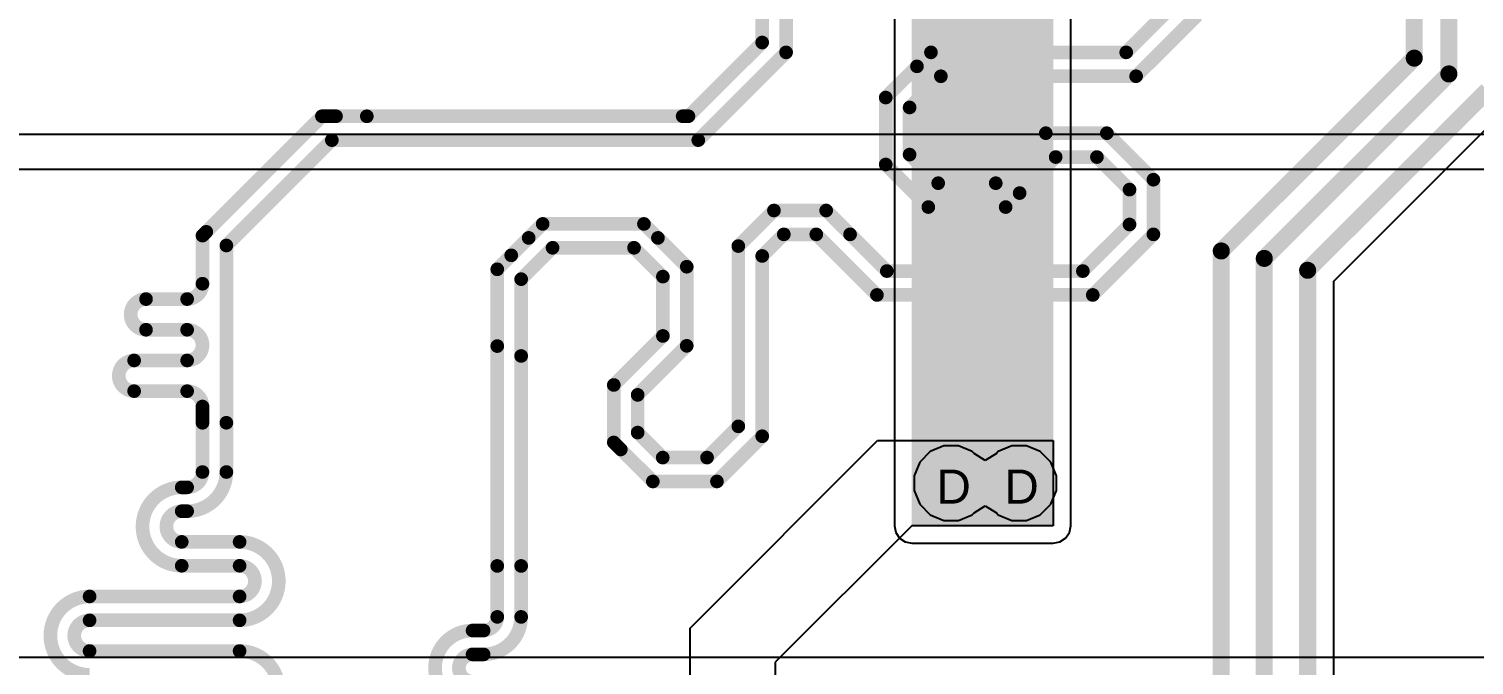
# Model space of a CAD drawing. Header units: inches. Extents: x 0 to 5032, y 0 to 5323.
# Drawn here: x 141.92 to 163.44, y 94.42 to 103.9 of the extents above; entities that cross this region are included whole.
import ezdxf

# ---------------------------------------------------------------- set-up
doc = ezdxf.new("R2010")
doc.units = ezdxf.units.IN
for name, color, linetype in [('Bottom Layer', 5, 'Continuous'), ('Bottom Solder', 6, 'Continuous'), ('Drill Drawing', 1, 'Continuous'), ('Layer 1', 16, 'Continuous'), ('Layer 2', 76, 'Continuous'), ('Top Layer', 1, 'Continuous'), ('Top Solder', 216, 'Continuous'), ('Via Holes', 16, 'Continuous')]:
    doc.layers.add(name, color=color, linetype=linetype)
doc.styles.add('Arial', font='', dxfattribs={"height": 0.2})
doc.styles.get('Arial').set_extended_font_data('Arial')

msp = doc.modelspace()

# ---------------------------------------------------------------- hatches: boundary and pattern name
at = {"layer": 'Bottom Layer'}
msp.add_hatch(color=5, dxfattribs=at).paths.add_polyline_path([(155.0670254, 96.49742447999999), (157.1752254, 96.49742447999999), (157.1752254, 108.61322448), (155.0670254, 108.61322448)])
h = msp.add_hatch(color=5, dxfattribs=at)
edge = h.paths.add_edge_path()
edge.add_arc((155.65554086, 97.13242448), 0.2999994, 0, 360)
h = msp.add_hatch(color=5, dxfattribs=at)
edge = h.paths.add_edge_path()
edge.add_arc((156.6672254, 97.13242448), 0.2999994, 0, 360)
at = {"layer": 'Bottom Solder'}
h = msp.add_hatch(color=6, dxfattribs=at)
edge = h.paths.add_edge_path()
edge.add_arc((155.65554086, 97.13242448), 0.4015993999999999, 0, 360)
h = msp.add_hatch(color=6, dxfattribs=at)
edge = h.paths.add_edge_path()
edge.add_arc((156.6672254, 97.13242448), 0.4015993999999999, 0, 360)
at = {"layer": 'Layer 1'}
h = msp.add_hatch(color=16, dxfattribs=at)
edge = h.paths.add_edge_path()
edge.add_arc((155.65554086, 97.13242448), 0.2999994, 0, 360)
h = msp.add_hatch(color=16, dxfattribs=at)
edge = h.paths.add_edge_path()
edge.add_arc((156.6672254, 97.13242448), 0.2999994, 0, 360)
at = {"layer": 'Layer 2'}
h = msp.add_hatch(color=76, dxfattribs=at)
edge = h.paths.add_edge_path()
edge.add_arc((155.65554086, 97.13242448), 0.2999994, 0, 360)
h = msp.add_hatch(color=76, dxfattribs=at)
edge = h.paths.add_edge_path()
edge.add_arc((156.6672254, 97.13242448), 0.2999994, 0, 360)
at = {"layer": 'Top Layer'}
h = msp.add_hatch(color=1, dxfattribs=at)
edge = h.paths.add_edge_path()
edge.add_arc((155.65554086, 97.13242448), 0.2999994, 0, 360)
h = msp.add_hatch(color=1, dxfattribs=at)
edge = h.paths.add_edge_path()
edge.add_arc((156.6672254, 97.13242448), 0.2999994, 0, 360)
at = {"layer": 'Top Solder'}
h = msp.add_hatch(color=216, dxfattribs=at)
edge = h.paths.add_edge_path()
edge.add_arc((155.65554086, 97.13242448), 0.4015993999999999, 0, 360)
h = msp.add_hatch(color=216, dxfattribs=at)
edge = h.paths.add_edge_path()
edge.add_arc((156.6672254, 97.13242448), 0.4015993999999999, 0, 360)
at = {"layer": 'Via Holes'}
h = msp.add_hatch(color=7, dxfattribs=at)
edge = h.paths.add_edge_path()
edge.add_arc((155.65554086, 97.13242448), 0.1499997, 0, 360)
h = msp.add_hatch(color=7, dxfattribs=at)
edge = h.paths.add_edge_path()
edge.add_arc((156.6672254, 97.13242448), 0.1499997, 0, 360)

# ---------------------------------------------------------------- linework, layer by layer
at = {"layer": 'Bottom Layer'}
for p, q in [((154.80804954, 107.10964862), (154.80804954, 96.49742447999999)), ((157.43420126, 96.49742447999999), (157.43420126, 107.10964862)), ((154.80804954, 96.49742447999999), (154.82776248, 96.39831876)), ((157.41448832, 96.39831876), (157.43420126, 96.49742447999999)), ((154.82776248, 96.39831876), (154.88390156, 96.31430064)), ((154.88390156, 96.31430064), (154.96791968, 96.25816156)), ((154.96791968, 96.25816156), (155.0670254, 96.23844862)), ((155.0670254, 96.23844862), (157.1752254, 96.23844862)), ((157.1752254, 96.23844862), (157.27433112, 96.25816156)), ((157.27433112, 96.25816156), (157.35834924, 96.31430064)), ((157.35834924, 96.31430064), (157.41448832, 96.39831876)), ((164.77156022, 94.53542433999999), (120.37845114, 94.53542433999999))]:
    msp.add_line(p, q, dxfattribs=at)
at = {"layer": 'Layer 1'}
for p, q in [((155.3417264, 97.60208318), (155.18588216, 97.44623894)), ((155.54534296, 97.68642387999999), (155.3417264, 97.60208318)), ((155.76573876, 97.68642387999999), (155.54534296, 97.68642387999999)), ((155.96935532, 97.60208318), (155.76573876, 97.68642387999999)), ((155.99544874, 97.57598975999998), (155.96935532, 97.60208318)), ((156.16138186, 97.46946978), (155.99544874, 97.57598975999998)), ((156.32731752, 97.57598975999998), (156.16138186, 97.46946978)), ((156.35341094, 97.60208318), (156.32731752, 97.57598975999998)), ((156.5570275, 97.68642387999999), (156.35341094, 97.60208318)), ((156.7774233, 97.68642387999999), (156.5570275, 97.68642387999999)), ((156.98103986, 97.60208318), (156.7774233, 97.68642387999999)), ((157.1368841, 97.44623894), (156.98103986, 97.60208318)), ((155.18588216, 97.44623894), (155.10154146, 97.24262238)), ((157.2212248, 97.24262238), (157.1368841, 97.44623894)), ((155.10154146, 97.24262238), (155.10154146, 97.02222658)), ((157.2212248, 97.02222658), (157.2212248, 97.24262238)), ((155.10154146, 97.02222658), (155.18588216, 96.81861002)), ((157.1368841, 96.81861002), (157.2212248, 97.02222658)), ((155.18588216, 96.81861002), (155.3417264, 96.66276578)), ((155.3417264, 96.66276578), (155.54534296, 96.57842507999999)), ((155.76573876, 96.57842507999999), (155.96935532, 96.66276578)), ((155.96935532, 96.66276578), (155.99544874, 96.6888592)), ((155.99544874, 96.6888592), (156.1613844, 96.79537918)), ((156.1613844, 96.79537918), (156.32731752, 96.6888592)), ((156.32731752, 96.6888592), (156.35341094, 96.66276578)), ((156.35341094, 96.66276578), (156.5570275, 96.57842507999999)), ((156.7774233, 96.57842507999999), (156.98103986, 96.66276578)), ((156.98103986, 96.66276578), (157.1368841, 96.81861002)), ((155.54534296, 96.57842507999999), (155.76573876, 96.57842507999999)), ((156.5570275, 96.57842507999999), (156.7774233, 96.57842507999999))]:
    msp.add_line(p, q, dxfattribs=at)
at = {"layer": 'Layer 2'}
for p, q in [((168.91, 102.32973692), (133.14225594, 102.32973692)), ((133.14225594, 101.8117852), (168.39204828, 101.8117852)), ((155.3417264, 97.60208318), (155.18588216, 97.44623894)), ((155.54534296, 97.68642387999999), (155.3417264, 97.60208318)), ((155.76573876, 97.68642387999999), (155.54534296, 97.68642387999999)), ((155.96935532, 97.60208318), (155.76573876, 97.68642387999999)), ((155.99544874, 97.57598975999998), (155.96935532, 97.60208318)), ((156.16138186, 97.46946978), (155.99544874, 97.57598975999998)), ((156.32731752, 97.57598975999998), (156.16138186, 97.46946978)), ((156.35341094, 97.60208318), (156.32731752, 97.57598975999998)), ((156.5570275, 97.68642387999999), (156.35341094, 97.60208318)), ((156.7774233, 97.68642387999999), (156.5570275, 97.68642387999999)), ((156.98103986, 97.60208318), (156.7774233, 97.68642387999999)), ((157.1368841, 97.44623894), (156.98103986, 97.60208318)), ((155.18588216, 97.44623894), (155.10154146, 97.24262238)), ((157.2212248, 97.24262238), (157.1368841, 97.44623894)), ((155.10154146, 97.24262238), (155.10154146, 97.02222658)), ((157.2212248, 97.02222658), (157.2212248, 97.24262238)), ((155.10154146, 97.02222658), (155.18588216, 96.81861002)), ((157.1368841, 96.81861002), (157.2212248, 97.02222658)), ((155.18588216, 96.81861002), (155.3417264, 96.66276578)), ((155.3417264, 96.66276578), (155.54534296, 96.57842507999999)), ((155.76573876, 96.57842507999999), (155.96935532, 96.66276578)), ((155.96935532, 96.66276578), (155.99544874, 96.6888592)), ((155.99544874, 96.6888592), (156.1613844, 96.79537918)), ((156.1613844, 96.79537918), (156.32731752, 96.6888592)), ((156.32731752, 96.6888592), (156.35341094, 96.66276578)), ((156.35341094, 96.66276578), (156.5570275, 96.57842507999999)), ((156.7774233, 96.57842507999999), (156.98103986, 96.66276578)), ((156.98103986, 96.66276578), (157.1368841, 96.81861002)), ((155.54534296, 96.57842507999999), (155.76573876, 96.57842507999999)), ((156.5570275, 96.57842507999999), (156.7774233, 96.57842507999999))]:
    msp.add_line(p, q, dxfattribs=at)
at = {"layer": 'Top Layer'}
for p, q in [((161.35137402, 100.14423202), (163.91840216, 102.71126016)), ((161.35137402, 88.59586039999999), (161.35137402, 100.14423202)), ((151.76502286, 94.9734194), (154.55902286, 97.76742447999999)), ((154.55902286, 97.76742447999999), (157.1752254, 97.76742447999999)), ((157.1752254, 97.76742447999999), (157.1752254, 96.49742194)), ((155.06701524, 96.49742194), (153.0350254, 94.46541939999999)), ((157.1752254, 96.49742194), (155.06701524, 96.49742194)), ((151.7650254, 87.65644648), (151.76502286, 94.9734194)), ((153.0350254, 94.46541939999999), (153.0350254, 87.4775238))]:
    msp.add_line(p, q, dxfattribs=at)
for points in [[(162.55056136, 103.46673744, 0.254, 0.254, 0), (162.55056136, 113.35356044, 0.254, 0.254, 0)], [(163.06618136, 103.23130992, 0.254, 0.254, 0), (163.06618136, 113.0173, 0.254, 0.254, 0)], [(152.84020232, 103.69949542, 0.2032, 0.2032, 0), (152.84020232, 105.52769598, 0.2032, 0.2032, 0)], [(153.19580232, 103.55220336, 0.2032, 0.2032, 0), (153.19580232, 105.52769344, 0.2032, 0.2032, 0)], [(158.26100428, 103.55220336, 0.2032, 0.2032, 0), (158.9613026, 104.25250168, 0.2032, 0.2032, 0)], [(158.40829634, 103.19660336, 0.2032, 0.2032, 0), (159.3169026, 104.10520962, 0.2032, 0.2032, 0)], [(151.741505, 102.6007981, 0.2032, 0.2032, 0), (152.84020232, 103.69949542, 0.2032, 0.2032, 0)], [(151.88824842, 102.24464946, 0.2032, 0.2032, 0), (153.19580232, 103.55220336, 0.2032, 0.2032, 0)], [(155.1448891, 103.34389542, 0.2032, 0.2032, 0), (155.35319704, 103.55220336, 0.2032, 0.2032, 0)], [(155.35319704, 103.55220336, 0.2032, 0.2032, 0), (158.26100428, 103.55220336, 0.2032, 0.2032, 0)], [(159.67660216, 100.59277824, 0.254, 0.254, 0), (162.55056136, 103.46673744, 0.254, 0.254, 0)], [(154.67964238, 102.87864616, 0.2032, 0.2032, 0), (155.1448891, 103.34389288, 0.2032, 0.2032, 0)], [(155.1448891, 103.34389288, 0.2032, 0.2032, 0), (155.1448891, 103.34389542, 0.2032, 0.2032, 0)], [(160.3169768, 100.48210536, 0.254, 0.254, 0), (163.06618136, 103.23130992, 0.254, 0.254, 0)], [(155.03524238, 102.7313541, 0.2032, 0.2032, 0), (155.5004891, 103.19660082, 0.2032, 0.2032, 0)], [(155.5004891, 103.19660082, 0.2032, 0.2032, 0), (155.5004891, 103.19660336, 0.2032, 0.2032, 0)], [(155.5004891, 103.19660336, 0.2032, 0.2032, 0), (158.40829634, 103.19660336, 0.2032, 0.2032, 0)], [(160.96290896, 100.30513848, 0.254, 0.254, 0), (163.6437164, 102.98594592, 0.254, 0.254, 0)], [(154.67964238, 101.8815209, 0.2032, 0.2032, 0), (154.67964238, 102.87864616, 0.2032, 0.2032, 0)], [(144.56142538, 100.877878, 0.2032, 0.2032, 0), (146.28379684, 102.60024946, 0.2032, 0.2032, 0)], [(146.28379684, 102.60024946, 0.2032, 0.2032, 0), (146.49360592, 102.6002647, 0.2032, 0.2032, 0)], [(146.49360592, 102.6002647, 0.2032, 0.2032, 0), (146.95223594, 102.6003028, 0.2032, 0.2032, 0)], [(146.95223594, 102.6003028, 0.2032, 0.2032, 0), (151.65513992, 102.60078794, 0.2032, 0.2032, 0)], [(151.65513992, 102.60078794, 0.2032, 0.2032, 0), (151.741505, 102.6007981, 0.2032, 0.2032, 0)], [(155.03524238, 102.02881296, 0.2032, 0.2032, 0), (155.03524238, 102.7313541, 0.2032, 0.2032, 0)], [(156.3182548, 101.60282702, 0.2032, 0.2032, 0), (157.06338666, 102.34795888, 0.2032, 0.2032, 0)], [(157.06338666, 102.34795888, 0.2032, 0.2032, 0), (157.97233836, 102.34795888, 0.2032, 0.2032, 0)], [(157.97233836, 102.34795888, 0.2032, 0.2032, 0), (158.66580408, 101.65449316, 0.2032, 0.2032, 0)], [(144.86056626, 100.67412428, 0.2032, 0.2032, 0), (146.4310889, 102.24464692, 0.2032, 0.2032, 0)], [(146.4310889, 102.24464692, 0.2032, 0.2032, 0), (146.4310889, 102.24464946, 0.2032, 0.2032, 0)], [(146.4310889, 102.24464946, 0.2032, 0.2032, 0), (151.88824842, 102.24464946, 0.2032, 0.2032, 0)], [(155.03524238, 102.02881296, 0.2032, 0.2032, 0), (155.46123086, 101.60282448, 0.2032, 0.2032, 0)], [(156.6738548, 101.45553496, 0.2032, 0.2032, 0), (157.21067872, 101.99235888, 0.2032, 0.2032, 0)], [(157.21067872, 101.99235888, 0.2032, 0.2032, 0), (157.8250463, 101.99235888, 0.2032, 0.2032, 0)], [(157.8250463, 101.99235888, 0.2032, 0.2032, 0), (158.31020408, 101.5072011, 0.2032, 0.2032, 0)], [(154.67964238, 101.8815209, 0.2032, 0.2032, 0), (155.3139388, 101.24722448, 0.2032, 0.2032, 0)], [(155.46123086, 101.60282448, 0.2032, 0.2032, 0), (156.3182548, 101.60282448, 0.2032, 0.2032, 0)], [(156.3182548, 101.60282448, 0.2032, 0.2032, 0), (156.3182548, 101.60282702, 0.2032, 0.2032, 0)], [(158.31020408, 100.98753234, 0.2032, 0.2032, 0), (158.31020408, 101.5072011, 0.2032, 0.2032, 0)], [(158.66580408, 100.84024028, 0.2032, 0.2032, 0), (158.66580408, 101.65449316, 0.2032, 0.2032, 0)], [(156.46554686, 101.24722448, 0.2032, 0.2032, 0), (156.6738548, 101.45553242, 0.2032, 0.2032, 0)], [(156.6738548, 101.45553242, 0.2032, 0.2032, 0), (156.6738548, 101.45553496, 0.2032, 0.2032, 0)], [(152.48460232, 100.66571942, 0.2032, 0.2032, 0), (153.01472826, 101.19584536, 0.2032, 0.2032, 0)], [(153.01472826, 101.19584536, 0.2032, 0.2032, 0), (153.7929995, 101.19584536, 0.2032, 0.2032, 0)], [(153.7929995, 101.19584536, 0.2032, 0.2032, 0), (154.14860712, 100.84023774, 0.2032, 0.2032, 0)], [(155.3139388, 101.24722448, 0.2032, 0.2032, 0), (156.46554686, 101.24722448, 0.2032, 0.2032, 0)], [(144.50496372, 100.82141634, 0.2032, 0.2032, 0), (144.56142538, 100.877878, 0.2032, 0.2032, 0)], [(149.36271118, 100.78746924, 0.2032, 0.2032, 0), (149.57101912, 100.99577718, 0.2032, 0.2032, 0)], [(149.57101912, 100.99577718, 0.2032, 0.2032, 0), (151.07892568, 100.99577718, 0.2032, 0.2032, 0)], [(151.07892568, 100.99577718, 0.2032, 0.2032, 0), (151.28723362, 100.78746924, 0.2032, 0.2032, 0)], [(152.84020232, 100.51842736, 0.2032, 0.2032, 0), (153.16202032, 100.84024536, 0.2032, 0.2032, 0)], [(153.16202032, 100.84024536, 0.2032, 0.2032, 0), (153.64570998, 100.84024536, 0.2032, 0.2032, 0)], [(153.64570998, 100.84024536, 0.2032, 0.2032, 0), (154.54872062, 99.93723471999999, 0.2032, 0.2032, 0)], [(154.14860712, 100.84023774, 0.2032, 0.2032, 0), (154.14860966, 100.84023774, 0.2032, 0.2032, 0)], [(154.14860966, 100.84023774, 0.2032, 0.2032, 0), (154.69601268, 100.29283472, 0.2032, 0.2032, 0)], [(157.61550646, 100.29283472, 0.2032, 0.2032, 0), (158.31020408, 100.98753234, 0.2032, 0.2032, 0)], [(157.76279852, 99.93723471999999, 0.2032, 0.2032, 0), (158.66580408, 100.84024028, 0.2032, 0.2032, 0)], [(144.50496372, 100.10422448, 0.2032, 0.2032, 0), (144.50496372, 100.82141634, 0.2032, 0.2032, 0)], [(144.86056372, 98.03242775999999, 0.2032, 0.2032, 0), (144.86056372, 100.67412428, 0.2032, 0.2032, 0)], [(144.86056372, 100.67412428, 0.2032, 0.2032, 0), (144.86056626, 100.67412428, 0.2032, 0.2032, 0)], [(149.10314096, 100.52789648, 0.2032, 0.2032, 0), (149.36271118, 100.7874667, 0.2032, 0.2032, 0)], [(149.25043302, 100.17229648, 0.2032, 0.2032, 0), (149.71831118, 100.64017464, 0.2032, 0.2032, 0)], [(149.36271118, 100.7874667, 0.2032, 0.2032, 0), (149.36271118, 100.78746924, 0.2032, 0.2032, 0)], [(149.71831118, 100.64017718, 0.2032, 0.2032, 0), (150.93163362, 100.64017718, 0.2032, 0.2032, 0)], [(149.71831118, 100.64017464, 0.2032, 0.2032, 0), (149.71831118, 100.64017718, 0.2032, 0.2032, 0)], [(150.93163362, 100.64017464, 0.2032, 0.2032, 0), (150.93163362, 100.64017718, 0.2032, 0.2032, 0)], [(150.93163362, 100.64017464, 0.2032, 0.2032, 0), (151.36104856, 100.2107597, 0.2032, 0.2032, 0)], [(151.28723362, 100.7874667, 0.2032, 0.2032, 0), (151.28723362, 100.78746924, 0.2032, 0.2032, 0)], [(151.28723362, 100.7874667, 0.2032, 0.2032, 0), (151.71664856, 100.35805176, 0.2032, 0.2032, 0)], [(152.48460232, 97.9790014, 0.2032, 0.2032, 0), (152.48460232, 100.66571942, 0.2032, 0.2032, 0)], [(148.89483048, 100.31958854, 0.2032, 0.2032, 0), (149.10313842, 100.52789648, 0.2032, 0.2032, 0)], [(149.10313842, 100.52789648, 0.2032, 0.2032, 0), (149.10314096, 100.52789648, 0.2032, 0.2032, 0)], [(152.84020232, 97.83170933999999, 0.2032, 0.2032, 0), (152.84020232, 100.51842736, 0.2032, 0.2032, 0)], [(159.67660216, 89.12866604, 0.254, 0.254, 0), (159.67660216, 100.59277824, 0.254, 0.254, 0)], [(160.3169768, 88.86341383999999, 0.254, 0.254, 0), (160.3169768, 100.48210536, 0.254, 0.254, 0)], [(148.89483048, 99.175443, 0.2032, 0.2032, 0), (148.89483048, 100.31958854, 0.2032, 0.2032, 0)], [(151.36104856, 99.32656537999999, 0.2032, 0.2032, 0), (151.36104856, 100.2107597, 0.2032, 0.2032, 0)], [(151.71664856, 99.17927332, 0.2032, 0.2032, 0), (151.71664856, 100.35805176, 0.2032, 0.2032, 0)], [(154.69601268, 100.29283472, 0.2032, 0.2032, 0), (157.61550646, 100.29283472, 0.2032, 0.2032, 0)], [(160.96290896, 88.59586039999999, 0.254, 0.254, 0), (160.96290896, 100.30513848, 0.254, 0.254, 0)], [(144.50496372, 100.10422448, 0.2032, 0.2032, -0.4142135623730951), (144.27636372, 99.87562448, 0.2032, 0.2032, 0)], [(149.25043048, 100.17229648, 0.2032, 0.2032, 0), (149.25043302, 100.17229648, 0.2032, 0.2032, 0)], [(149.25043048, 99.02815093999999, 0.2032, 0.2032, 0), (149.25043048, 100.17229648, 0.2032, 0.2032, 0)], [(143.66393416, 99.41842447999998, 0.2032, 0.2032, -0.9999999999999999), (143.66393416, 99.87562448, 0.2032, 0.2032, 0)], [(143.66393416, 99.87562448, 0.2032, 0.2032, 0), (144.27636372, 99.87562448, 0.2032, 0.2032, 0)], [(154.54872062, 99.93723471999999, 0.2032, 0.2032, 0), (157.76279852, 99.93723471999999, 0.2032, 0.2032, 0)], [(143.66393416, 99.41842447999998, 0.2032, 0.2032, 0), (144.27636372, 99.41842447999998, 0.2032, 0.2032, 0)], [(144.27636372, 99.41842447999998, 0.2032, 0.2032, -0.9999999999999999), (144.27636372, 98.96122448, 0.2032, 0.2032, 0)], [(148.8948254, 99.17543792, 0.2032, 0.2032, 0), (148.89483048, 99.175443, 0.2032, 0.2032, 0)], [(148.8948254, 95.89892682, 0.2032, 0.2032, 0), (148.8948254, 99.17543792, 0.2032, 0.2032, 0)], [(150.62999338, 98.59551019999999, 0.2032, 0.2032, 0), (151.36104856, 99.32656537999999, 0.2032, 0.2032, 0)], [(150.98559338, 98.44821814, 0.2032, 0.2032, 0), (151.71664856, 99.17927332, 0.2032, 0.2032, 0)], [(143.48682504, 98.50402448, 0.2032, 0.2032, -0.9999999999999999), (143.48682504, 98.96122448, 0.2032, 0.2032, 0)], [(143.48682504, 98.96122448, 0.2032, 0.2032, 0), (144.27636372, 98.96122448, 0.2032, 0.2032, 0)], [(149.2504254, 99.02814586, 0.2032, 0.2032, 0), (149.25043048, 99.02815093999999, 0.2032, 0.2032, 0)], [(149.2504254, 95.89892682, 0.2032, 0.2032, 0), (149.2504254, 99.02814586, 0.2032, 0.2032, 0)], [(143.48682504, 98.50402448, 0.2032, 0.2032, 0), (144.27636372, 98.50402448, 0.2032, 0.2032, 0)], [(144.27636372, 98.50402448, 0.2032, 0.2032, -0.4142135623730951), (144.50496372, 98.27542448, 0.2032, 0.2032, 0)], [(150.62999338, 97.73916444, 0.2032, 0.2032, 0), (150.62999338, 98.59551019999999, 0.2032, 0.2032, 0)], [(144.50496372, 98.17381178, 0.2032, 0.2032, 0), (144.50496372, 98.27542448, 0.2032, 0.2032, 0)], [(150.98559338, 97.8864565, 0.2032, 0.2032, 0), (150.98559338, 98.44821814, 0.2032, 0.2032, 0)], [(144.50496372, 98.03242775999999, 0.2032, 0.2032, 0), (144.50496372, 98.17381178, 0.2032, 0.2032, 0)], [(144.50496372, 97.2983957, 0.2032, 0.2032, 0), (144.50496372, 98.03242775999999, 0.2032, 0.2032, 0)], [(144.86056372, 97.2983957, 0.2032, 0.2032, 0), (144.86056372, 98.03242775999999, 0.2032, 0.2032, 0)], [(150.98559338, 97.8864565, 0.2032, 0.2032, 0), (151.3586254, 97.51342448, 0.2032, 0.2032, 0)], [(152.0190254, 97.51342448, 0.2032, 0.2032, 0), (152.48460232, 97.9790014, 0.2032, 0.2032, 0)], [(152.16631746, 97.15782447999999, 0.2032, 0.2032, 0), (152.84020232, 97.83170933999999, 0.2032, 0.2032, 0)], [(150.62999338, 97.73916444, 0.2032, 0.2032, 0), (150.73414608, 97.63501174, 0.2032, 0.2032, 0)], [(150.73414608, 97.63500919999998, 0.2032, 0.2032, 0), (150.73414608, 97.63501174, 0.2032, 0.2032, 0)], [(150.73414608, 97.63500919999998, 0.2032, 0.2032, 0), (150.73414862, 97.63500919999998, 0.2032, 0.2032, 0)], [(150.73414862, 97.63500919999998, 0.2032, 0.2032, 0), (151.21133334, 97.15782447999999, 0.2032, 0.2032, 0)], [(151.3586254, 97.51342448, 0.2032, 0.2032, 0), (152.0190254, 97.51342448, 0.2032, 0.2032, 0)], [(144.86056372, 97.2983957, 0.2032, 0.2032, -0.4142135623730951), (144.27636372, 96.71419569999999, 0.2032, 0.2032, 0)], [(144.50496372, 97.2983957, 0.2032, 0.2032, -0.4142135623730951), (144.27636372, 97.06979569999999, 0.2032, 0.2032, 0)], [(144.1959143, 95.9013957, 0.2032, 0.2032, -0.9999999999999999), (144.1959143, 97.06979569999999, 0.2032, 0.2032, 0)], [(144.1959143, 97.06979569999999, 0.2032, 0.2032, 0), (144.27636372, 97.06979569999999, 0.2032, 0.2032, 0)], [(151.21133334, 97.15782447999999, 0.2032, 0.2032, 0), (152.16631746, 97.15782447999999, 0.2032, 0.2032, 0)], [(144.1959143, 96.25699569999999, 0.2032, 0.2032, -0.9999999999999999), (144.1959143, 96.71419569999999, 0.2032, 0.2032, 0)], [(144.1959143, 96.71419569999999, 0.2032, 0.2032, 0), (144.27636372, 96.71419569999999, 0.2032, 0.2032, 0)], [(144.1959143, 96.25699569999999, 0.2032, 0.2032, 0), (145.05757628, 96.25699569999999, 0.2032, 0.2032, 0)], [(145.05757628, 96.25699569999999, 0.2032, 0.2032, -0.9999999999999999), (145.05757628, 95.0885957, 0.2032, 0.2032, 0)], [(144.1959143, 95.9013957, 0.2032, 0.2032, 0), (145.05757628, 95.9013957, 0.2032, 0.2032, 0)], [(145.05757628, 95.9013957, 0.2032, 0.2032, -0.9999999999999999), (145.05757628, 95.4441957, 0.2032, 0.2032, 0)], [(148.8948254, 95.1393957, 0.2032, 0.2032, 0), (148.8948254, 95.89892682, 0.2032, 0.2032, 0)], [(149.2504254, 95.1393957, 0.2032, 0.2032, 0), (149.2504254, 95.89892682, 0.2032, 0.2032, 0)], [(142.82368946, 94.27579569999999, 0.2032, 0.2032, -0.9999999999999999), (142.82368946, 95.4441957, 0.2032, 0.2032, 0)], [(142.82368946, 95.4441957, 0.2032, 0.2032, 0), (145.05757628, 95.4441957, 0.2032, 0.2032, 0)], [(142.82368946, 94.6313957, 0.2032, 0.2032, -0.9999999999999999), (142.82368946, 95.0885957, 0.2032, 0.2032, 0)], [(142.82368946, 95.0885957, 0.2032, 0.2032, 0), (145.05757628, 95.0885957, 0.2032, 0.2032, 0)], [(149.2504254, 95.1393957, 0.2032, 0.2032, -0.4142135623730951), (148.6916254, 94.58059569999999, 0.2032, 0.2032, 0)], [(148.8948254, 95.1393957, 0.2032, 0.2032, -0.4142135623730951), (148.6916254, 94.9361957, 0.2032, 0.2032, 0)], [(148.52705626, 93.8185957, 0.2032, 0.2032, -0.9999999999999999), (148.52705626, 94.9361957, 0.2032, 0.2032, 0)], [(148.52705626, 94.9361957, 0.2032, 0.2032, 0), (148.6916254, 94.9361957, 0.2032, 0.2032, 0)], [(142.82368946, 94.6313957, 0.2032, 0.2032, 0), (145.05757628, 94.6313957, 0.2032, 0.2032, 0)], [(145.05757628, 94.6313957, 0.2032, 0.2032, -0.9999999999999999), (145.05757628, 93.4629957, 0.2032, 0.2032, 0)], [(148.52705626, 94.1741957, 0.2032, 0.2032, -0.9999999999999999), (148.52705626, 94.58059569999999, 0.2032, 0.2032, 0)], [(148.52705626, 94.58059569999999, 0.2032, 0.2032, 0), (148.6916254, 94.58059569999999, 0.2032, 0.2032, 0)]]:
    msp.add_lwpolyline(points, format="xyseb", dxfattribs=at)
for points in [[(152.78940232, 103.69949542, 0.1016, 0.1016, 1), (152.89100232, 103.69949542, 0.1016, 0.1016, 1)], [(152.78940232, 103.69949542, 0.1016, 0.1016, 1), (152.89100232, 103.69949542, 0.1016, 0.1016, 1)], [(153.14500232, 103.55220336, 0.1016, 0.1016, 1), (153.24660232, 103.55220336, 0.1016, 0.1016, 1)], [(153.14500232, 103.55220336, 0.1016, 0.1016, 1), (153.24660232, 103.55220336, 0.1016, 0.1016, 1)], [(155.30239704, 103.55220336, 0.1016, 0.1016, 1), (155.40399704, 103.55220336, 0.1016, 0.1016, 1)], [(155.30239704, 103.55220336, 0.1016, 0.1016, 1), (155.40399704, 103.55220336, 0.1016, 0.1016, 1)], [(158.21020428, 103.55220336, 0.1016, 0.1016, 1), (158.31180428, 103.55220336, 0.1016, 0.1016, 1)], [(158.21020428, 103.55220336, 0.1016, 0.1016, 1), (158.31180428, 103.55220336, 0.1016, 0.1016, 1)], [(162.48706136, 103.46673744, 0.127, 0.127, 1), (162.61406136, 103.46673744, 0.127, 0.127, 1)], [(162.48706136, 103.46673744, 0.127, 0.127, 1), (162.61406136, 103.46673744, 0.127, 0.127, 1)], [(155.0940891, 103.34389542, 0.1016, 0.1016, 1), (155.1956891, 103.34389542, 0.1016, 0.1016, 1)], [(155.0940891, 103.34389542, 0.1016, 0.1016, 1), (155.1956891, 103.34389542, 0.1016, 0.1016, 1)], [(155.0940891, 103.34389288, 0.1016, 0.1016, 1), (155.1956891, 103.34389288, 0.1016, 0.1016, 1)], [(155.0940891, 103.34389288, 0.1016, 0.1016, 1), (155.1956891, 103.34389288, 0.1016, 0.1016, 1)], [(163.00268136, 103.23130992, 0.127, 0.127, 1), (163.12968136, 103.23130992, 0.127, 0.127, 1)], [(163.00268136, 103.23130992, 0.127, 0.127, 1), (163.12968136, 103.23130992, 0.127, 0.127, 1)], [(155.4496891, 103.19660336, 0.1016, 0.1016, 1), (155.5512891, 103.19660336, 0.1016, 0.1016, 1)], [(155.4496891, 103.19660336, 0.1016, 0.1016, 1), (155.5512891, 103.19660336, 0.1016, 0.1016, 1)], [(155.4496891, 103.19660082, 0.1016, 0.1016, 1), (155.5512891, 103.19660082, 0.1016, 0.1016, 1)], [(155.4496891, 103.19660082, 0.1016, 0.1016, 1), (155.5512891, 103.19660082, 0.1016, 0.1016, 1)], [(158.35749634, 103.19660336, 0.1016, 0.1016, 1), (158.45909634, 103.19660336, 0.1016, 0.1016, 1)], [(158.35749634, 103.19660336, 0.1016, 0.1016, 1), (158.45909634, 103.19660336, 0.1016, 0.1016, 1)], [(154.62884238, 102.87864616, 0.1016, 0.1016, 1), (154.73044238, 102.87864616, 0.1016, 0.1016, 1)], [(154.62884238, 102.87864616, 0.1016, 0.1016, 1), (154.73044238, 102.87864616, 0.1016, 0.1016, 1)], [(146.23299684, 102.60024946, 0.1016, 0.1016, 1), (146.33459684, 102.60024946, 0.1016, 0.1016, 1)], [(146.23299684, 102.60024946, 0.1016, 0.1016, 1), (146.33459684, 102.60024946, 0.1016, 0.1016, 1)], [(146.44280592, 102.6002647, 0.1016, 0.1016, 1), (146.54440592, 102.6002647, 0.1016, 0.1016, 1)], [(146.44280592, 102.6002647, 0.1016, 0.1016, 1), (146.54440592, 102.6002647, 0.1016, 0.1016, 1)], [(146.90143594, 102.6003028, 0.1016, 0.1016, 1), (147.00303594, 102.6003028, 0.1016, 0.1016, 1)], [(146.90143594, 102.6003028, 0.1016, 0.1016, 1), (147.00303594, 102.6003028, 0.1016, 0.1016, 1)], [(151.60433992, 102.60078794, 0.1016, 0.1016, 1), (151.70593992, 102.60078794, 0.1016, 0.1016, 1)], [(151.60433992, 102.60078794, 0.1016, 0.1016, 1), (151.70593992, 102.60078794, 0.1016, 0.1016, 1)], [(151.690705, 102.6007981, 0.1016, 0.1016, 1), (151.792305, 102.6007981, 0.1016, 0.1016, 1)], [(151.690705, 102.6007981, 0.1016, 0.1016, 1), (151.792305, 102.6007981, 0.1016, 0.1016, 1)], [(154.98444238, 102.7313541, 0.1016, 0.1016, 1), (155.08604238, 102.7313541, 0.1016, 0.1016, 1)], [(154.98444238, 102.7313541, 0.1016, 0.1016, 1), (155.08604238, 102.7313541, 0.1016, 0.1016, 1)], [(157.01258666, 102.34795888, 0.1016, 0.1016, 1), (157.11418666, 102.34795888, 0.1016, 0.1016, 1)], [(157.01258666, 102.34795888, 0.1016, 0.1016, 1), (157.11418666, 102.34795888, 0.1016, 0.1016, 1)], [(157.92153836, 102.34795888, 0.1016, 0.1016, 1), (158.02313836, 102.34795888, 0.1016, 0.1016, 1)], [(157.92153836, 102.34795888, 0.1016, 0.1016, 1), (158.02313836, 102.34795888, 0.1016, 0.1016, 1)], [(146.3802889, 102.24464946, 0.1016, 0.1016, 1), (146.4818889, 102.24464946, 0.1016, 0.1016, 1)], [(146.3802889, 102.24464946, 0.1016, 0.1016, 1), (146.4818889, 102.24464946, 0.1016, 0.1016, 1)], [(146.3802889, 102.24464692, 0.1016, 0.1016, 1), (146.4818889, 102.24464692, 0.1016, 0.1016, 1)], [(146.3802889, 102.24464692, 0.1016, 0.1016, 1), (146.4818889, 102.24464692, 0.1016, 0.1016, 1)], [(151.83744842, 102.24464946, 0.1016, 0.1016, 1), (151.93904842, 102.24464946, 0.1016, 0.1016, 1)], [(151.83744842, 102.24464946, 0.1016, 0.1016, 1), (151.93904842, 102.24464946, 0.1016, 0.1016, 1)], [(154.98444238, 102.02881296, 0.1016, 0.1016, 1), (155.08604238, 102.02881296, 0.1016, 0.1016, 1)], [(154.98444238, 102.02881296, 0.1016, 0.1016, 1), (155.08604238, 102.02881296, 0.1016, 0.1016, 1)], [(157.15987872, 101.99235888, 0.1016, 0.1016, 1), (157.26147872, 101.99235888, 0.1016, 0.1016, 1)], [(157.15987872, 101.99235888, 0.1016, 0.1016, 1), (157.26147872, 101.99235888, 0.1016, 0.1016, 1)], [(157.7742463, 101.99235888, 0.1016, 0.1016, 1), (157.8758463, 101.99235888, 0.1016, 0.1016, 1)], [(157.7742463, 101.99235888, 0.1016, 0.1016, 1), (157.8758463, 101.99235888, 0.1016, 0.1016, 1)], [(154.62884238, 101.8815209, 0.1016, 0.1016, 1), (154.73044238, 101.8815209, 0.1016, 0.1016, 1)], [(154.62884238, 101.8815209, 0.1016, 0.1016, 1), (154.73044238, 101.8815209, 0.1016, 0.1016, 1)], [(155.41043086, 101.60282448, 0.1016, 0.1016, 1), (155.51203086, 101.60282448, 0.1016, 0.1016, 1)], [(155.41043086, 101.60282448, 0.1016, 0.1016, 1), (155.51203086, 101.60282448, 0.1016, 0.1016, 1)], [(156.2674548, 101.60282702, 0.1016, 0.1016, 1), (156.3690548, 101.60282702, 0.1016, 0.1016, 1)], [(156.2674548, 101.60282702, 0.1016, 0.1016, 1), (156.3690548, 101.60282702, 0.1016, 0.1016, 1)], [(156.2674548, 101.60282448, 0.1016, 0.1016, 1), (156.3690548, 101.60282448, 0.1016, 0.1016, 1)], [(156.2674548, 101.60282448, 0.1016, 0.1016, 1), (156.3690548, 101.60282448, 0.1016, 0.1016, 1)], [(158.25940408, 101.5072011, 0.1016, 0.1016, 1), (158.36100408, 101.5072011, 0.1016, 0.1016, 1)], [(158.25940408, 101.5072011, 0.1016, 0.1016, 1), (158.36100408, 101.5072011, 0.1016, 0.1016, 1)], [(158.61500408, 101.65449316, 0.1016, 0.1016, 1), (158.71660408, 101.65449316, 0.1016, 0.1016, 1)], [(158.61500408, 101.65449316, 0.1016, 0.1016, 1), (158.71660408, 101.65449316, 0.1016, 0.1016, 1)], [(156.6230548, 101.45553496, 0.1016, 0.1016, 1), (156.7246548, 101.45553496, 0.1016, 0.1016, 1)], [(156.6230548, 101.45553496, 0.1016, 0.1016, 1), (156.7246548, 101.45553496, 0.1016, 0.1016, 1)], [(156.6230548, 101.45553242, 0.1016, 0.1016, 1), (156.7246548, 101.45553242, 0.1016, 0.1016, 1)], [(156.6230548, 101.45553242, 0.1016, 0.1016, 1), (156.7246548, 101.45553242, 0.1016, 0.1016, 1)], [(152.96392826, 101.19584536, 0.1016, 0.1016, 1), (153.06552826, 101.19584536, 0.1016, 0.1016, 1)], [(152.96392826, 101.19584536, 0.1016, 0.1016, 1), (153.06552826, 101.19584536, 0.1016, 0.1016, 1)], [(153.7421995, 101.19584536, 0.1016, 0.1016, 1), (153.8437995, 101.19584536, 0.1016, 0.1016, 1)], [(153.7421995, 101.19584536, 0.1016, 0.1016, 1), (153.8437995, 101.19584536, 0.1016, 0.1016, 1)], [(155.2631388, 101.24722448, 0.1016, 0.1016, 1), (155.3647388, 101.24722448, 0.1016, 0.1016, 1)], [(155.2631388, 101.24722448, 0.1016, 0.1016, 1), (155.3647388, 101.24722448, 0.1016, 0.1016, 1)], [(156.41474686, 101.24722448, 0.1016, 0.1016, 1), (156.51634686, 101.24722448, 0.1016, 0.1016, 1)], [(156.41474686, 101.24722448, 0.1016, 0.1016, 1), (156.51634686, 101.24722448, 0.1016, 0.1016, 1)], [(144.51062538, 100.877878, 0.1016, 0.1016, 1), (144.61222538, 100.877878, 0.1016, 0.1016, 1)], [(144.51062538, 100.877878, 0.1016, 0.1016, 1), (144.61222538, 100.877878, 0.1016, 0.1016, 1)], [(149.52021912, 100.99577718, 0.1016, 0.1016, 1), (149.62181912, 100.99577718, 0.1016, 0.1016, 1)], [(149.52021912, 100.99577718, 0.1016, 0.1016, 1), (149.62181912, 100.99577718, 0.1016, 0.1016, 1)], [(151.02812568, 100.99577718, 0.1016, 0.1016, 1), (151.12972568, 100.99577718, 0.1016, 0.1016, 1)], [(151.02812568, 100.99577718, 0.1016, 0.1016, 1), (151.12972568, 100.99577718, 0.1016, 0.1016, 1)], [(153.11122032, 100.84024536, 0.1016, 0.1016, 1), (153.21282032, 100.84024536, 0.1016, 0.1016, 1)], [(153.11122032, 100.84024536, 0.1016, 0.1016, 1), (153.21282032, 100.84024536, 0.1016, 0.1016, 1)], [(153.59490998, 100.84024536, 0.1016, 0.1016, 1), (153.69650998, 100.84024536, 0.1016, 0.1016, 1)], [(153.59490998, 100.84024536, 0.1016, 0.1016, 1), (153.69650998, 100.84024536, 0.1016, 0.1016, 1)], [(154.09780712, 100.84023774, 0.1016, 0.1016, 1), (154.19940712, 100.84023774, 0.1016, 0.1016, 1)], [(154.09780712, 100.84023774, 0.1016, 0.1016, 1), (154.19940712, 100.84023774, 0.1016, 0.1016, 1)], [(154.09780966, 100.84023774, 0.1016, 0.1016, 1), (154.19940966, 100.84023774, 0.1016, 0.1016, 1)], [(154.09780966, 100.84023774, 0.1016, 0.1016, 1), (154.19940966, 100.84023774, 0.1016, 0.1016, 1)], [(158.25940408, 100.98753234, 0.1016, 0.1016, 1), (158.36100408, 100.98753234, 0.1016, 0.1016, 1)], [(158.25940408, 100.98753234, 0.1016, 0.1016, 1), (158.36100408, 100.98753234, 0.1016, 0.1016, 1)], [(158.61500408, 100.84024028, 0.1016, 0.1016, 1), (158.71660408, 100.84024028, 0.1016, 0.1016, 1)], [(158.61500408, 100.84024028, 0.1016, 0.1016, 1), (158.71660408, 100.84024028, 0.1016, 0.1016, 1)], [(144.45416372, 100.82141634, 0.1016, 0.1016, 1), (144.55576372, 100.82141634, 0.1016, 0.1016, 1)], [(144.45416372, 100.82141634, 0.1016, 0.1016, 1), (144.55576372, 100.82141634, 0.1016, 0.1016, 1)], [(144.80976372, 100.67412428, 0.1016, 0.1016, 1), (144.91136372, 100.67412428, 0.1016, 0.1016, 1)], [(144.80976372, 100.67412428, 0.1016, 0.1016, 1), (144.91136372, 100.67412428, 0.1016, 0.1016, 1)], [(144.80976626, 100.67412428, 0.1016, 0.1016, 1), (144.91136626, 100.67412428, 0.1016, 0.1016, 1)], [(144.80976626, 100.67412428, 0.1016, 0.1016, 1), (144.91136626, 100.67412428, 0.1016, 0.1016, 1)], [(149.31191118, 100.78746924, 0.1016, 0.1016, 1), (149.41351118, 100.78746924, 0.1016, 0.1016, 1)], [(149.31191118, 100.78746924, 0.1016, 0.1016, 1), (149.41351118, 100.78746924, 0.1016, 0.1016, 1)], [(149.31191118, 100.7874667, 0.1016, 0.1016, 1), (149.41351118, 100.7874667, 0.1016, 0.1016, 1)], [(149.31191118, 100.7874667, 0.1016, 0.1016, 1), (149.41351118, 100.7874667, 0.1016, 0.1016, 1)], [(149.66751118, 100.64017718, 0.1016, 0.1016, 1), (149.76911118, 100.64017718, 0.1016, 0.1016, 1)], [(149.66751118, 100.64017718, 0.1016, 0.1016, 1), (149.76911118, 100.64017718, 0.1016, 0.1016, 1)], [(149.66751118, 100.64017464, 0.1016, 0.1016, 1), (149.76911118, 100.64017464, 0.1016, 0.1016, 1)], [(149.66751118, 100.64017464, 0.1016, 0.1016, 1), (149.76911118, 100.64017464, 0.1016, 0.1016, 1)], [(150.88083362, 100.64017718, 0.1016, 0.1016, 1), (150.98243362, 100.64017718, 0.1016, 0.1016, 1)], [(150.88083362, 100.64017718, 0.1016, 0.1016, 1), (150.98243362, 100.64017718, 0.1016, 0.1016, 1)], [(150.88083362, 100.64017464, 0.1016, 0.1016, 1), (150.98243362, 100.64017464, 0.1016, 0.1016, 1)], [(150.88083362, 100.64017464, 0.1016, 0.1016, 1), (150.98243362, 100.64017464, 0.1016, 0.1016, 1)], [(151.23643362, 100.78746924, 0.1016, 0.1016, 1), (151.33803362, 100.78746924, 0.1016, 0.1016, 1)], [(151.23643362, 100.78746924, 0.1016, 0.1016, 1), (151.33803362, 100.78746924, 0.1016, 0.1016, 1)], [(151.23643362, 100.7874667, 0.1016, 0.1016, 1), (151.33803362, 100.7874667, 0.1016, 0.1016, 1)], [(151.23643362, 100.7874667, 0.1016, 0.1016, 1), (151.33803362, 100.7874667, 0.1016, 0.1016, 1)], [(152.43380232, 100.66571942, 0.1016, 0.1016, 1), (152.53540232, 100.66571942, 0.1016, 0.1016, 1)], [(152.43380232, 100.66571942, 0.1016, 0.1016, 1), (152.53540232, 100.66571942, 0.1016, 0.1016, 1)], [(149.05233842, 100.52789648, 0.1016, 0.1016, 1), (149.15393842, 100.52789648, 0.1016, 0.1016, 1)], [(149.05233842, 100.52789648, 0.1016, 0.1016, 1), (149.15393842, 100.52789648, 0.1016, 0.1016, 1)], [(149.05234096, 100.52789648, 0.1016, 0.1016, 1), (149.15394096, 100.52789648, 0.1016, 0.1016, 1)], [(149.05234096, 100.52789648, 0.1016, 0.1016, 1), (149.15394096, 100.52789648, 0.1016, 0.1016, 1)], [(152.78940232, 100.51842736, 0.1016, 0.1016, 1), (152.89100232, 100.51842736, 0.1016, 0.1016, 1)], [(152.78940232, 100.51842736, 0.1016, 0.1016, 1), (152.89100232, 100.51842736, 0.1016, 0.1016, 1)], [(159.61310216, 100.59277824, 0.127, 0.127, 1), (159.74010216, 100.59277824, 0.127, 0.127, 1)], [(159.61310216, 100.59277824, 0.127, 0.127, 1), (159.74010216, 100.59277824, 0.127, 0.127, 1)], [(160.2534768, 100.48210536, 0.127, 0.127, 1), (160.3804768, 100.48210536, 0.127, 0.127, 1)], [(160.2534768, 100.48210536, 0.127, 0.127, 1), (160.3804768, 100.48210536, 0.127, 0.127, 1)], [(148.84403048, 100.31958854, 0.1016, 0.1016, 1), (148.94563048, 100.31958854, 0.1016, 0.1016, 1)], [(148.84403048, 100.31958854, 0.1016, 0.1016, 1), (148.94563048, 100.31958854, 0.1016, 0.1016, 1)], [(151.31024856, 100.2107597, 0.1016, 0.1016, 1), (151.41184856, 100.2107597, 0.1016, 0.1016, 1)], [(151.31024856, 100.2107597, 0.1016, 0.1016, 1), (151.41184856, 100.2107597, 0.1016, 0.1016, 1)], [(151.66584856, 100.35805176, 0.1016, 0.1016, 1), (151.76744856, 100.35805176, 0.1016, 0.1016, 1)], [(151.66584856, 100.35805176, 0.1016, 0.1016, 1), (151.76744856, 100.35805176, 0.1016, 0.1016, 1)], [(154.64521268, 100.29283472, 0.1016, 0.1016, 1), (154.74681268, 100.29283472, 0.1016, 0.1016, 1)], [(154.64521268, 100.29283472, 0.1016, 0.1016, 1), (154.74681268, 100.29283472, 0.1016, 0.1016, 1)], [(157.56470646, 100.29283472, 0.1016, 0.1016, 1), (157.66630646, 100.29283472, 0.1016, 0.1016, 1)], [(157.56470646, 100.29283472, 0.1016, 0.1016, 1), (157.66630646, 100.29283472, 0.1016, 0.1016, 1)], [(160.89940896, 100.30513848, 0.127, 0.127, 1), (161.02640896, 100.30513848, 0.127, 0.127, 1)], [(160.89940896, 100.30513848, 0.127, 0.127, 1), (161.02640896, 100.30513848, 0.127, 0.127, 1)], [(144.45416372, 100.10422448, 0.1016, 0.1016, 1), (144.55576372, 100.10422448, 0.1016, 0.1016, 1)], [(144.45416372, 100.10422448, 0.1016, 0.1016, 1), (144.55576372, 100.10422448, 0.1016, 0.1016, 1)], [(149.19963048, 100.17229648, 0.1016, 0.1016, 1), (149.30123048, 100.17229648, 0.1016, 0.1016, 1)], [(149.19963048, 100.17229648, 0.1016, 0.1016, 1), (149.30123048, 100.17229648, 0.1016, 0.1016, 1)], [(149.19963302, 100.17229648, 0.1016, 0.1016, 1), (149.30123302, 100.17229648, 0.1016, 0.1016, 1)], [(149.19963302, 100.17229648, 0.1016, 0.1016, 1), (149.30123302, 100.17229648, 0.1016, 0.1016, 1)], [(143.61313416, 99.87562448, 0.1016, 0.1016, 1), (143.71473416, 99.87562448, 0.1016, 0.1016, 1)], [(143.61313416, 99.87562448, 0.1016, 0.1016, 1), (143.71473416, 99.87562448, 0.1016, 0.1016, 1)], [(144.22556372, 99.87562448, 0.1016, 0.1016, 1), (144.32716372, 99.87562448, 0.1016, 0.1016, 1)], [(144.22556372, 99.87562448, 0.1016, 0.1016, 1), (144.32716372, 99.87562448, 0.1016, 0.1016, 1)], [(154.49792062, 99.93723471999999, 0.1016, 0.1016, 1), (154.59952062, 99.93723471999999, 0.1016, 0.1016, 1)], [(154.49792062, 99.93723471999999, 0.1016, 0.1016, 1), (154.59952062, 99.93723471999999, 0.1016, 0.1016, 1)], [(157.71199852, 99.93723471999999, 0.1016, 0.1016, 1), (157.81359852, 99.93723471999999, 0.1016, 0.1016, 1)], [(157.71199852, 99.93723471999999, 0.1016, 0.1016, 1), (157.81359852, 99.93723471999999, 0.1016, 0.1016, 1)], [(143.61313416, 99.41842447999998, 0.1016, 0.1016, 1), (143.71473416, 99.41842447999998, 0.1016, 0.1016, 1)], [(143.61313416, 99.41842447999998, 0.1016, 0.1016, 1), (143.71473416, 99.41842447999998, 0.1016, 0.1016, 1)], [(144.22556372, 99.41842447999998, 0.1016, 0.1016, 1), (144.32716372, 99.41842447999998, 0.1016, 0.1016, 1)], [(144.22556372, 99.41842447999998, 0.1016, 0.1016, 1), (144.32716372, 99.41842447999998, 0.1016, 0.1016, 1)], [(148.8440254, 99.17543792, 0.1016, 0.1016, 1), (148.9456254, 99.17543792, 0.1016, 0.1016, 1)], [(148.8440254, 99.17543792, 0.1016, 0.1016, 1), (148.9456254, 99.17543792, 0.1016, 0.1016, 1)], [(148.84403048, 99.175443, 0.1016, 0.1016, 1), (148.94563048, 99.175443, 0.1016, 0.1016, 1)], [(148.84403048, 99.175443, 0.1016, 0.1016, 1), (148.94563048, 99.175443, 0.1016, 0.1016, 1)], [(151.31024856, 99.32656537999999, 0.1016, 0.1016, 1), (151.41184856, 99.32656537999999, 0.1016, 0.1016, 1)], [(151.31024856, 99.32656537999999, 0.1016, 0.1016, 1), (151.41184856, 99.32656537999999, 0.1016, 0.1016, 1)], [(151.66584856, 99.17927332, 0.1016, 0.1016, 1), (151.76744856, 99.17927332, 0.1016, 0.1016, 1)], [(151.66584856, 99.17927332, 0.1016, 0.1016, 1), (151.76744856, 99.17927332, 0.1016, 0.1016, 1)], [(143.43602504, 98.96122448, 0.1016, 0.1016, 1), (143.53762504, 98.96122448, 0.1016, 0.1016, 1)], [(143.43602504, 98.96122448, 0.1016, 0.1016, 1), (143.53762504, 98.96122448, 0.1016, 0.1016, 1)], [(144.22556372, 98.96122448, 0.1016, 0.1016, 1), (144.32716372, 98.96122448, 0.1016, 0.1016, 1)], [(144.22556372, 98.96122448, 0.1016, 0.1016, 1), (144.32716372, 98.96122448, 0.1016, 0.1016, 1)], [(149.1996254, 99.02814586, 0.1016, 0.1016, 1), (149.3012254, 99.02814586, 0.1016, 0.1016, 1)], [(149.1996254, 99.02814586, 0.1016, 0.1016, 1), (149.3012254, 99.02814586, 0.1016, 0.1016, 1)], [(149.19963048, 99.02815093999999, 0.1016, 0.1016, 1), (149.30123048, 99.02815093999999, 0.1016, 0.1016, 1)], [(149.19963048, 99.02815093999999, 0.1016, 0.1016, 1), (149.30123048, 99.02815093999999, 0.1016, 0.1016, 1)], [(143.43602504, 98.50402448, 0.1016, 0.1016, 1), (143.53762504, 98.50402448, 0.1016, 0.1016, 1)], [(143.43602504, 98.50402448, 0.1016, 0.1016, 1), (143.53762504, 98.50402448, 0.1016, 0.1016, 1)], [(144.22556372, 98.50402448, 0.1016, 0.1016, 1), (144.32716372, 98.50402448, 0.1016, 0.1016, 1)], [(144.22556372, 98.50402448, 0.1016, 0.1016, 1), (144.32716372, 98.50402448, 0.1016, 0.1016, 1)], [(150.57919338, 98.59551019999999, 0.1016, 0.1016, 1), (150.68079338, 98.59551019999999, 0.1016, 0.1016, 1)], [(150.57919338, 98.59551019999999, 0.1016, 0.1016, 1), (150.68079338, 98.59551019999999, 0.1016, 0.1016, 1)], [(144.45416372, 98.27542448, 0.1016, 0.1016, 1), (144.55576372, 98.27542448, 0.1016, 0.1016, 1)], [(144.45416372, 98.27542448, 0.1016, 0.1016, 1), (144.55576372, 98.27542448, 0.1016, 0.1016, 1)], [(150.93479338, 98.44821814, 0.1016, 0.1016, 1), (151.03639338, 98.44821814, 0.1016, 0.1016, 1)], [(150.93479338, 98.44821814, 0.1016, 0.1016, 1), (151.03639338, 98.44821814, 0.1016, 0.1016, 1)], [(144.45416372, 98.17381178, 0.1016, 0.1016, 1), (144.55576372, 98.17381178, 0.1016, 0.1016, 1)], [(144.45416372, 98.17381178, 0.1016, 0.1016, 1), (144.55576372, 98.17381178, 0.1016, 0.1016, 1)], [(144.45416372, 98.03242775999999, 0.1016, 0.1016, 1), (144.55576372, 98.03242775999999, 0.1016, 0.1016, 1)], [(144.45416372, 98.03242775999999, 0.1016, 0.1016, 1), (144.55576372, 98.03242775999999, 0.1016, 0.1016, 1)], [(144.80976372, 98.03242775999999, 0.1016, 0.1016, 1), (144.91136372, 98.03242775999999, 0.1016, 0.1016, 1)], [(144.80976372, 98.03242775999999, 0.1016, 0.1016, 1), (144.91136372, 98.03242775999999, 0.1016, 0.1016, 1)], [(150.93479338, 97.8864565, 0.1016, 0.1016, 1), (151.03639338, 97.8864565, 0.1016, 0.1016, 1)], [(150.93479338, 97.8864565, 0.1016, 0.1016, 1), (151.03639338, 97.8864565, 0.1016, 0.1016, 1)], [(152.43380232, 97.9790014, 0.1016, 0.1016, 1), (152.53540232, 97.9790014, 0.1016, 0.1016, 1)], [(152.43380232, 97.9790014, 0.1016, 0.1016, 1), (152.53540232, 97.9790014, 0.1016, 0.1016, 1)], [(152.78940232, 97.83170933999999, 0.1016, 0.1016, 1), (152.89100232, 97.83170933999999, 0.1016, 0.1016, 1)], [(152.78940232, 97.83170933999999, 0.1016, 0.1016, 1), (152.89100232, 97.83170933999999, 0.1016, 0.1016, 1)], [(150.57919338, 97.73916444, 0.1016, 0.1016, 1), (150.68079338, 97.73916444, 0.1016, 0.1016, 1)], [(150.57919338, 97.73916444, 0.1016, 0.1016, 1), (150.68079338, 97.73916444, 0.1016, 0.1016, 1)], [(150.68334608, 97.63501174, 0.1016, 0.1016, 1), (150.78494608, 97.63501174, 0.1016, 0.1016, 1)], [(150.68334608, 97.63501174, 0.1016, 0.1016, 1), (150.78494608, 97.63501174, 0.1016, 0.1016, 1)], [(150.68334608, 97.63500919999998, 0.1016, 0.1016, 1), (150.78494608, 97.63500919999998, 0.1016, 0.1016, 1)], [(150.68334608, 97.63500919999998, 0.1016, 0.1016, 1), (150.78494608, 97.63500919999998, 0.1016, 0.1016, 1)], [(150.68334862, 97.63500919999998, 0.1016, 0.1016, 1), (150.78494862, 97.63500919999998, 0.1016, 0.1016, 1)], [(150.68334862, 97.63500919999998, 0.1016, 0.1016, 1), (150.78494862, 97.63500919999998, 0.1016, 0.1016, 1)], [(151.3078254, 97.51342448, 0.1016, 0.1016, 1), (151.4094254, 97.51342448, 0.1016, 0.1016, 1)], [(151.3078254, 97.51342448, 0.1016, 0.1016, 1), (151.4094254, 97.51342448, 0.1016, 0.1016, 1)], [(151.9682254, 97.51342448, 0.1016, 0.1016, 1), (152.0698254, 97.51342448, 0.1016, 0.1016, 1)], [(151.9682254, 97.51342448, 0.1016, 0.1016, 1), (152.0698254, 97.51342448, 0.1016, 0.1016, 1)], [(144.45416372, 97.2983957, 0.1016, 0.1016, 1), (144.55576372, 97.2983957, 0.1016, 0.1016, 1)], [(144.45416372, 97.2983957, 0.1016, 0.1016, 1), (144.55576372, 97.2983957, 0.1016, 0.1016, 1)], [(144.80976372, 97.2983957, 0.1016, 0.1016, 1), (144.91136372, 97.2983957, 0.1016, 0.1016, 1)], [(144.80976372, 97.2983957, 0.1016, 0.1016, 1), (144.91136372, 97.2983957, 0.1016, 0.1016, 1)], [(144.1451143, 97.06979569999999, 0.1016, 0.1016, 1), (144.2467143, 97.06979569999999, 0.1016, 0.1016, 1)], [(144.1451143, 97.06979569999999, 0.1016, 0.1016, 1), (144.2467143, 97.06979569999999, 0.1016, 0.1016, 1)], [(144.22556372, 97.06979569999999, 0.1016, 0.1016, 1), (144.32716372, 97.06979569999999, 0.1016, 0.1016, 1)], [(144.22556372, 97.06979569999999, 0.1016, 0.1016, 1), (144.32716372, 97.06979569999999, 0.1016, 0.1016, 1)], [(151.16053334, 97.15782447999999, 0.1016, 0.1016, 1), (151.26213334, 97.15782447999999, 0.1016, 0.1016, 1)], [(151.16053334, 97.15782447999999, 0.1016, 0.1016, 1), (151.26213334, 97.15782447999999, 0.1016, 0.1016, 1)], [(152.11551746, 97.15782447999999, 0.1016, 0.1016, 1), (152.21711746, 97.15782447999999, 0.1016, 0.1016, 1)], [(152.11551746, 97.15782447999999, 0.1016, 0.1016, 1), (152.21711746, 97.15782447999999, 0.1016, 0.1016, 1)], [(144.1451143, 96.71419569999999, 0.1016, 0.1016, 1), (144.2467143, 96.71419569999999, 0.1016, 0.1016, 1)], [(144.1451143, 96.71419569999999, 0.1016, 0.1016, 1), (144.2467143, 96.71419569999999, 0.1016, 0.1016, 1)], [(144.22556372, 96.71419569999999, 0.1016, 0.1016, 1), (144.32716372, 96.71419569999999, 0.1016, 0.1016, 1)], [(144.22556372, 96.71419569999999, 0.1016, 0.1016, 1), (144.32716372, 96.71419569999999, 0.1016, 0.1016, 1)], [(144.1451143, 96.25699569999999, 0.1016, 0.1016, 1), (144.2467143, 96.25699569999999, 0.1016, 0.1016, 1)], [(144.1451143, 96.25699569999999, 0.1016, 0.1016, 1), (144.2467143, 96.25699569999999, 0.1016, 0.1016, 1)], [(145.00677628, 96.25699569999999, 0.1016, 0.1016, 1), (145.10837628, 96.25699569999999, 0.1016, 0.1016, 1)], [(145.00677628, 96.25699569999999, 0.1016, 0.1016, 1), (145.10837628, 96.25699569999999, 0.1016, 0.1016, 1)], [(144.1451143, 95.9013957, 0.1016, 0.1016, 1), (144.2467143, 95.9013957, 0.1016, 0.1016, 1)], [(144.1451143, 95.9013957, 0.1016, 0.1016, 1), (144.2467143, 95.9013957, 0.1016, 0.1016, 1)], [(145.00677628, 95.9013957, 0.1016, 0.1016, 1), (145.10837628, 95.9013957, 0.1016, 0.1016, 1)], [(145.00677628, 95.9013957, 0.1016, 0.1016, 1), (145.10837628, 95.9013957, 0.1016, 0.1016, 1)], [(148.8440254, 95.89892682, 0.1016, 0.1016, 1), (148.9456254, 95.89892682, 0.1016, 0.1016, 1)], [(148.8440254, 95.89892682, 0.1016, 0.1016, 1), (148.9456254, 95.89892682, 0.1016, 0.1016, 1)], [(149.1996254, 95.89892682, 0.1016, 0.1016, 1), (149.3012254, 95.89892682, 0.1016, 0.1016, 1)], [(149.1996254, 95.89892682, 0.1016, 0.1016, 1), (149.3012254, 95.89892682, 0.1016, 0.1016, 1)], [(142.77288946, 95.4441957, 0.1016, 0.1016, 1), (142.87448946, 95.4441957, 0.1016, 0.1016, 1)], [(142.77288946, 95.4441957, 0.1016, 0.1016, 1), (142.87448946, 95.4441957, 0.1016, 0.1016, 1)], [(145.00677628, 95.4441957, 0.1016, 0.1016, 1), (145.10837628, 95.4441957, 0.1016, 0.1016, 1)], [(145.00677628, 95.4441957, 0.1016, 0.1016, 1), (145.10837628, 95.4441957, 0.1016, 0.1016, 1)], [(142.77288946, 95.0885957, 0.1016, 0.1016, 1), (142.87448946, 95.0885957, 0.1016, 0.1016, 1)], [(142.77288946, 95.0885957, 0.1016, 0.1016, 1), (142.87448946, 95.0885957, 0.1016, 0.1016, 1)], [(145.00677628, 95.0885957, 0.1016, 0.1016, 1), (145.10837628, 95.0885957, 0.1016, 0.1016, 1)], [(145.00677628, 95.0885957, 0.1016, 0.1016, 1), (145.10837628, 95.0885957, 0.1016, 0.1016, 1)], [(148.8440254, 95.1393957, 0.1016, 0.1016, 1), (148.9456254, 95.1393957, 0.1016, 0.1016, 1)], [(148.8440254, 95.1393957, 0.1016, 0.1016, 1), (148.9456254, 95.1393957, 0.1016, 0.1016, 1)], [(149.1996254, 95.1393957, 0.1016, 0.1016, 1), (149.3012254, 95.1393957, 0.1016, 0.1016, 1)], [(149.1996254, 95.1393957, 0.1016, 0.1016, 1), (149.3012254, 95.1393957, 0.1016, 0.1016, 1)], [(148.47625626, 94.9361957, 0.1016, 0.1016, 1), (148.57785626, 94.9361957, 0.1016, 0.1016, 1)], [(148.47625626, 94.9361957, 0.1016, 0.1016, 1), (148.57785626, 94.9361957, 0.1016, 0.1016, 1)], [(148.6408254, 94.9361957, 0.1016, 0.1016, 1), (148.7424254, 94.9361957, 0.1016, 0.1016, 1)], [(148.6408254, 94.9361957, 0.1016, 0.1016, 1), (148.7424254, 94.9361957, 0.1016, 0.1016, 1)], [(142.77288946, 94.6313957, 0.1016, 0.1016, 1), (142.87448946, 94.6313957, 0.1016, 0.1016, 1)], [(142.77288946, 94.6313957, 0.1016, 0.1016, 1), (142.87448946, 94.6313957, 0.1016, 0.1016, 1)], [(145.00677628, 94.6313957, 0.1016, 0.1016, 1), (145.10837628, 94.6313957, 0.1016, 0.1016, 1)], [(145.00677628, 94.6313957, 0.1016, 0.1016, 1), (145.10837628, 94.6313957, 0.1016, 0.1016, 1)], [(148.47625626, 94.58059569999999, 0.1016, 0.1016, 1), (148.57785626, 94.58059569999999, 0.1016, 0.1016, 1)], [(148.47625626, 94.58059569999999, 0.1016, 0.1016, 1), (148.57785626, 94.58059569999999, 0.1016, 0.1016, 1)], [(148.6408254, 94.58059569999999, 0.1016, 0.1016, 1), (148.7424254, 94.58059569999999, 0.1016, 0.1016, 1)], [(148.6408254, 94.58059569999999, 0.1016, 0.1016, 1), (148.7424254, 94.58059569999999, 0.1016, 0.1016, 1)]]:
    msp.add_lwpolyline(points, format="xyseb", close=True, dxfattribs=at)

# ---------------------------------------------------------------- texts
at = {"layer": 'Drill Drawing', "style": 'Arial'}
for p in [(155.43546256, 96.8277083), (156.4471471, 96.8277083)]:
    msp.add_text('D', height=0.508, dxfattribs=at).set_placement(p)

doc.saveas('drawing.dxf')
